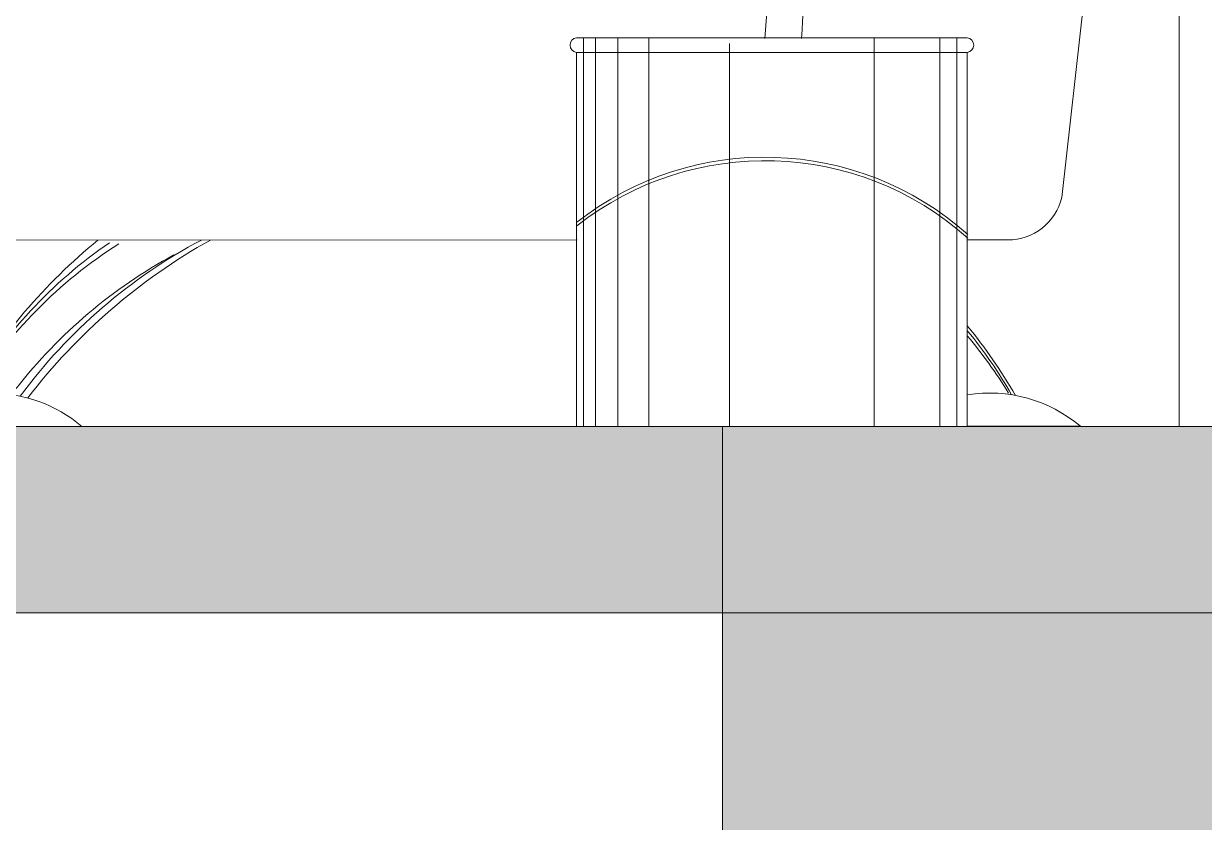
# Model space of a CAD drawing. Header units: millimetres. Extents: x 485872 to 486142, y -52344 to -52207.
# Drawn here: x 486120.364 to 486120.997, y -52327.589 to -52327.161 of the extents above; entities that cross this region are included whole.
import ezdxf

# ---------------------------------------------------------------- set-up
doc = ezdxf.new("R2010")
doc.units = ezdxf.units.MM
doc.header["$LTSCALE"] = 15
doc.layers.add('JJ2', color=3, linetype='Continuous')

# ---------------------------------------------------------------- blocks, each defined once
blk = doc.blocks.new('sf')
at = {"color": 43, "lineweight": 5}
for p, q in [((17714.8, 470560.5), (18114.8, 470560.5)), ((17725.4, 470162.6), (17725.4, 470560.5)), ((17743, 470162.6), (17743, 470560.5)), ((17810, 470162.6), (17810, 470560.5)), ((18041, 470162.6), (18041, 470560.5)), ((18072.7, 470162.6), (18072.7, 470560.5)), ((18095.6, 470162.6), (18095.6, 470560.5)), ((18107.9, 470162.6), (18107.9, 470560.5)), ((17958.1, 470162.6), (17958.1, 470554.5)), ((17714.8, 470162.6), (17714.8, 470545.5)), ((17714.8, 470545.5), (18114.8, 470545.5)), ((18114.8, 470545.5), (18114.8, 470162.6)), ((18114.8, 470162.6), (17714.8, 470162.6))]:
    blk.add_line(p, q, dxfattribs=at)
for centre, radius, start, end in [((14315, 470338.5), 3576.4, 3.5464, 8.1291), ((14352.4, 470338.5), 3576.4, 3.5464, 8.1291), ((17715.7, 470553), 7.55, 96.4136, 263.5864), ((18114, 470553), 7.55, 276.4136, 83.5864), ((17921.9, 470126.5), 311.7, 51.8364, 131.7408), ((17921.9, 470122.9), 311.7, 51.8364, 131.7408)]:
    blk.add_arc(centre, radius, start, end, dxfattribs=at)
blk = doc.blocks.new('elevation sofa')
at = {"layer": 'JJ2', "color": 4, "lineweight": 5}
for p, q in [((715675.02, -15128.13), (715740.16, -15716.47)), ((715790.61, -15739.33), (715769.3, -15739.32)), ((716358.58, -15739.38), (716000.22, -15739.35))]:
    blk.add_line(p, q, dxfattribs=at)
at = {"layer": 'JJ2', "color": 137, "lineweight": 5}
for p, q in [((715730.22, -15839.32), (715790.94, -15839.33)), ((716363.56, -15839.38), (716266.04, -15839.37))]:
    blk.add_line(p, q, dxfattribs=at)
at = {"layer": 'JJ2', "color": 4, "lineweight": 5}
blk.add_arc((715769.3, -15709.32), 30, 193.77727, 269.99449, dxfattribs=at)
at = {"layer": 'JJ2', "color": 137, "lineweight": 5}
for centre, radius, start, end in [((716039.87, -16020.23), 321.87, 37.53861, 60.76446), ((716059.03, -15981.12), 312.7, 30.41952, 50.63397), ((716034.73, -15981.12), 312.7, 141.2775, 149.56945), ((715778.98, -15896.91), 75.46, 80.92252, 130.25202), ((716314.8, -15896.96), 75.46, 49.73695, 130.25202)]:
    blk.add_arc(centre, radius, start, end, dxfattribs=at)
at = {"layer": 'JJ2', "color": 251, "lineweight": 5}
for centre, radius, start, end in [((716065.69, -15995.66), 290.24, 36.46657, 62.01118), ((716116.05, -15948.03), 244.16, 31.21071, 57.77152), ((716110.68, -15946.32), 248.95, 29.84408, 55.62171), ((716088.19, -15984.73), 269.88, 37.88433, 61.57448), ((715983.09, -15946.31), 248.95, 140.57936, 150.1449), ((715977.71, -15948.01), 244.16, 139.96104, 148.77826)]:
    blk.add_arc(centre, radius, start, end, dxfattribs=at)

msp = doc.modelspace()

# ---------------------------------------------------------------- hatches: boundary and pattern name
at = {"linetype": 'Continuous', "lineweight": 13}
h = msp.add_hatch(color=256, dxfattribs=at)
h.dxf.hatch_style = 1
h.paths.add_polyline_path([(486095.73886, -52327.37664), (486095.73886, -52327.47664), (486127.33886, -52327.47664), (486127.33886, -52327.57664), (486127.33886, -52327.37664)])
h = msp.add_hatch(color=256, dxfattribs=at)
h.dxf.hatch_style = 1
h.paths.add_polyline_path([(486120.73886, -52328.17664), (486121.33886, -52328.17664), (486121.33886, -52327.37664), (486120.73886, -52327.37664)])

# ---------------------------------------------------------------- linework, layer by layer
for points in [[(486120.98386, -52324.67664), (486120.98386, -52327.37664)], [(486095.73886, -52327.37664), (486127.33886, -52327.37664), (486127.33886, -52327.57664), (486127.33886, -52327.57664), (486127.33886, -52327.47664), (486095.73886, -52327.47664)]]:
    msp.add_lwpolyline(points, dxfattribs=at)
msp.add_lwpolyline([(486120.73886, -52328.17664), (486121.33886, -52328.17664), (486121.33886, -52327.37664), (486120.73886, -52327.37664)], close=True, dxfattribs=at)

# ---------------------------------------------------------------- block references
at = {"lineweight": 5, "xscale": -0.0005240255359560251, "yscale": 0.0005240255359560251, "zscale": 0.0005240255359560251}
msp.add_blockref('sf', (486130.1532, -52573.75383), dxfattribs=at)
at = {"linetype": 'Continuous', "lineweight": 13, "xscale": -0.001, "yscale": 0.001, "zscale": 0.001}
msp.add_blockref('elevation sofa', (486836.66116, -52311.53726), dxfattribs=at)

doc.saveas('drawing.dxf')
